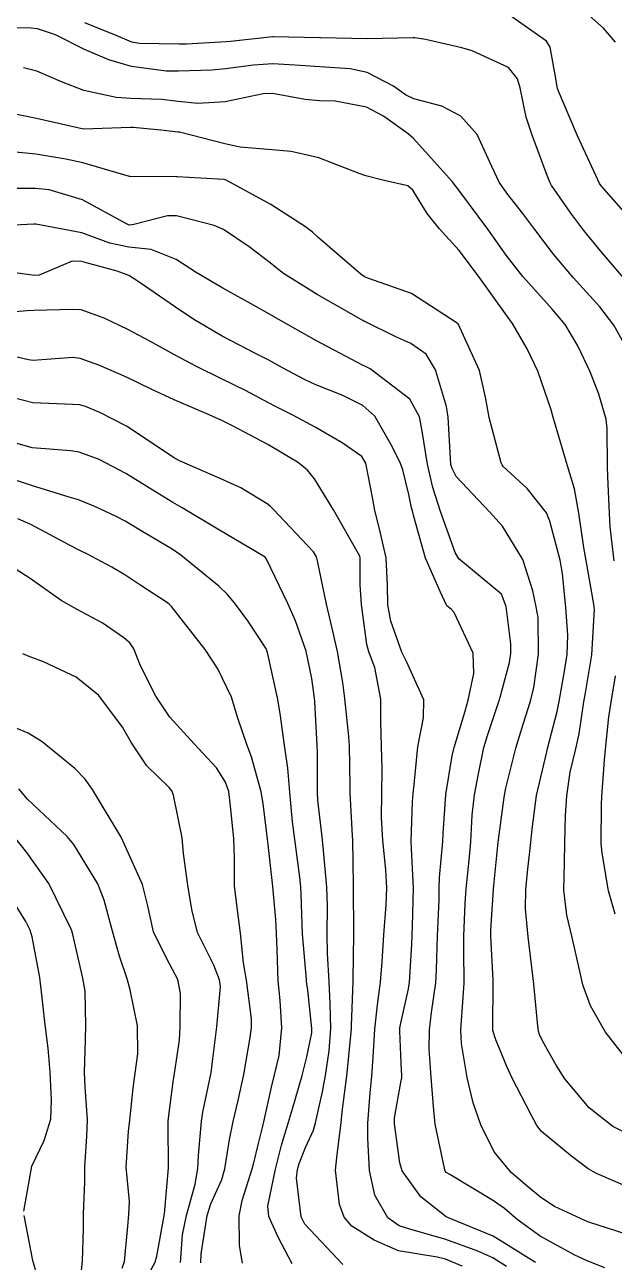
# Model space of a CAD drawing. Header units: metres. Extents: x 318500 to 325275, y 7408834 to 7428799.
# Drawn here: x 323484.6 to 323509.6, y 7421012.5 to 7421065 of the extents above; entities that cross this region are included whole.
import ezdxf

# ---------------------------------------------------------------- set-up
doc = ezdxf.new("R2010")
doc.units = ezdxf.units.M
doc.header["$MEASUREMENT"] = 0
for name, color, linetype in [('Curvas de Nivel 1m', 11, 'Continuous'), ('Curvas de Nivel 5m', 15, 'Continuous'), ('Vias Primárias', 230, 'Continuous')]:
    doc.layers.add(name, color=color, linetype=linetype)

msp = doc.modelspace()

# ---------------------------------------------------------------- linework, layer by layer
at = {"layer": 'Curvas de Nivel 1m', "flags": 128}
for points, elevation in [([(323509.677, 7421064.255), (323509.169, 7421064.851), (323507.576, 7421066.284)], 763), ([(323510.774, 7421056.243), (323509.079, 7421058.15), (323509.032, 7421058.213), (323509.001, 7421058.261), (323508.932, 7421058.413), (323508.064, 7421060.276), (323507.254, 7421062.173), (323507.218, 7421062.289), (323507.207, 7421062.356), (323507.144, 7421062.708), (323506.91, 7421064.048), (323506.752, 7421064.296), (323505.176, 7421065.398)], 762), ([(323510.033, 7421054.25), (323509.047, 7421055.407), (323508.334, 7421056.271), (323507.784, 7421056.996), (323507.077, 7421058.024), (323506.968, 7421058.181), (323506.902, 7421058.293), (323506.783, 7421058.596), (323506.15, 7421060.304), (323505.894, 7421061.08), (323505.633, 7421062.312), (323505.523, 7421062.701), (323505.143, 7421063.184), (323503.6, 7421063.889), (323503.155, 7421064.017), (323501.615, 7421064.363), (323501.161, 7421064.439), (323501.087, 7421064.445), (323499.16, 7421064.4), (323497.16, 7421064.446), (323497.134, 7421064.447), (323495.16, 7421064.481), (323495.131, 7421064.48), (323494.887, 7421064.454), (323493.348, 7421064.287), (323493.157, 7421064.269), (323491.479, 7421064.173), (323491.155, 7421064.165), (323489.48, 7421064.201), (323489.156, 7421064.262), (323488.495, 7421064.54), (323487.168, 7421065.071)], 761), ([(323509.628, 7421042.252), (323509.452, 7421043.694), (323509.418, 7421044.255), (323509.348, 7421045.823), (323509.34, 7421046.256), (323509.331, 7421047.869), (323509.276, 7421048.257), (323508.966, 7421049.322), (323508.602, 7421050.266), (323508.087, 7421051.37), (323507.538, 7421052.282), (323507.009, 7421052.921), (323505.745, 7421054.309), (323505.043, 7421055.216), (323504.266, 7421056.328), (323503.076, 7421057.921), (323502.896, 7421058.16), (323502.746, 7421058.345), (323501.107, 7421060.172), (323500.881, 7421060.373), (323499.84, 7421061.112), (323499.121, 7421061.492), (323497.782, 7421061.755), (323497.123, 7421061.768), (323496.514, 7421061.819), (323495.126, 7421062.082), (323494.734, 7421062.064), (323493.122, 7421061.723), (323491.959, 7421061.654), (323491.122, 7421061.745), (323490.433, 7421061.82), (323489.123, 7421061.867), (323488.493, 7421061.908), (323487.126, 7421062.207), (323486.175, 7421062.57), (323485.137, 7421063.019), (323484.558, 7421063.17)], 759), ([(323510.583, 7421020.565), (323509.258, 7421022.253), (323508.617, 7421023.367), (323508.298, 7421024.265), (323508.187, 7421024.716), (323507.838, 7421026.272), (323507.62, 7421027.226), (323507.493, 7421028.278), (323507.517, 7421029.458), (323507.534, 7421030.278), (323507.56, 7421031.445), (323507.612, 7421032.277), (323507.757, 7421033.282), (323507.994, 7421034.271), (323508.131, 7421034.908), (323508.341, 7421036.267), (323508.411, 7421036.651), (323508.679, 7421038.262), (323508.782, 7421040.204), (323508.778, 7421040.261), (323508.771, 7421040.331), (323508.429, 7421042.267), (323508.333, 7421042.813), (323508.124, 7421044.272), (323507.937, 7421045.302), (323507.636, 7421046.279), (323507.092, 7421048.144), (323507.055, 7421048.288), (323506.956, 7421048.664), (323506.381, 7421050.299), (323505.93, 7421051.247), (323505.304, 7421052.315), (323505.006, 7421052.737), (323503.863, 7421054.332), (323503.046, 7421055.418), (323502.199, 7421056.353), (323501.692, 7421056.986), (323501.076, 7421057.972), (323500.868, 7421058.165), (323499.865, 7421058.388), (323499.083, 7421058.579), (323498.809, 7421058.678), (323497.094, 7421059.348), (323495.921, 7421059.615), (323495.099, 7421059.686), (323493.763, 7421059.807), (323493.102, 7421059.943), (323491.177, 7421060.431), (323491.109, 7421060.445), (323490.53, 7421060.509), (323489.217, 7421060.634), (323489.111, 7421060.639), (323487.11, 7421060.56), (323485.114, 7421061.014), (323483.804, 7421061.287)], 758), ([(323510.543, 7421017.77), (323509.561, 7421018.25), (323508.562, 7421019.044), (323507.533, 7421020.276), (323507.158, 7421020.854), (323506.596, 7421021.859), (323506.46, 7421022.153), (323506.418, 7421022.293), (323506.39, 7421022.507), (323506.208, 7421024.296), (323506.16, 7421024.774), (323505.979, 7421026.3), (323505.857, 7421027.487), (323505.868, 7421028.302), (323505.945, 7421029.047), (323506.089, 7421030.299), (323506.146, 7421030.872), (323506.322, 7421032.296), (323506.759, 7421034.151), (323506.797, 7421034.289), (323507.203, 7421035.864), (323507.285, 7421036.283), (323507.522, 7421037.567), (323507.629, 7421038.278), (323507.655, 7421039.104), (323507.571, 7421040.279), (323507.426, 7421041.717), (323507.326, 7421042.283), (323506.895, 7421043.941), (323506.75, 7421044.292), (323505.932, 7421045.327), (323504.919, 7421046.256), (323504.865, 7421046.321), (323504.835, 7421046.407), (323504.319, 7421048.326), (323504.172, 7421049.118), (323503.908, 7421050.331), (323503, 7421052.306), (323502.984, 7421052.324), (323502.968, 7421052.34), (323501.018, 7421053.594), (323499.176, 7421054.249), (323499.029, 7421054.307), (323498.892, 7421054.401), (323497.046, 7421055.989), (323496.82, 7421056.195), (323496.521, 7421056.428), (323495.064, 7421057.368), (323493.159, 7421058.398), (323493.079, 7421058.423), (323492.08, 7421058.49), (323491.081, 7421058.538), (323491.039, 7421058.542), (323489.08, 7421058.551), (323489.056, 7421058.554), (323487.089, 7421059.134), (323486.359, 7421059.299), (323485.094, 7421059.499), (323484.086, 7421059.604)], 757), ([(323510.513, 7421015.56), (323508.866, 7421016.257), (323508.523, 7421016.464), (323507.761, 7421017.042), (323506.546, 7421018.036), (323506.347, 7421018.293), (323506.101, 7421018.753), (323505.295, 7421020.309), (323505.066, 7421020.794), (323504.596, 7421021.928), (323504.482, 7421022.321), (323504.469, 7421022.454), (323504.491, 7421024.321), (323504.488, 7421024.466), (323504.397, 7421026.323), (323504.396, 7421026.589), (323504.507, 7421028.322), (323504.52, 7421028.484), (323504.699, 7421030.32), (323504.712, 7421030.421), (323504.94, 7421032.114), (323504.971, 7421032.317), (323505.03, 7421032.603), (323505.45, 7421034.31), (323505.758, 7421035.322), (323506.07, 7421036.301), (323506.218, 7421036.879), (323506.419, 7421038.296), (323506.394, 7421039.855), (323506.32, 7421040.298), (323506.169, 7421040.981), (323505.75, 7421042.307), (323504.891, 7421043.719), (323504.339, 7421044.326), (323502.915, 7421045.832), (323502.743, 7421046.168), (323502.699, 7421046.343), (323502.674, 7421046.593), (323502.586, 7421048.345), (323502.504, 7421048.799), (323502.044, 7421050.354), (323501.651, 7421051.025), (323500.991, 7421051.47), (323500.365, 7421051.751), (323499.039, 7421052.399), (323499, 7421052.419), (323498.958, 7421052.444), (323497.017, 7421053.553), (323495.6, 7421054.441), (323495.276, 7421054.69), (323495.034, 7421054.896), (323494.145, 7421055.567), (323493.048, 7421056.314), (323492.649, 7421056.484), (323491.056, 7421056.89), (323490.669, 7421056.893), (323489.246, 7421056.527), (323489.05, 7421056.496), (323489.019, 7421056.5), (323488.965, 7421056.531), (323487.065, 7421057.568), (323485.648, 7421057.998), (323485.072, 7421058.05), (323483.619, 7421058.054)], 756), ([(323509.227, 7421012.252), (323508.474, 7421012.557), (323507.95, 7421012.796), (323506.49, 7421013.601), (323505.504, 7421014.305), (323504.965, 7421014.774), (323504.508, 7421015.104), (323502.645, 7421016.212), (323502.519, 7421016.286), (323502.487, 7421016.308), (323502.468, 7421016.341), (323502.441, 7421016.421), (323502.026, 7421018.348), (323501.968, 7421018.939), (323501.86, 7421020.351), (323501.771, 7421021.532), (323501.789, 7421022.352), (323501.878, 7421023.084), (323502.055, 7421024.349), (323502.091, 7421024.896), (323502.129, 7421026.348), (323502.194, 7421027.866), (323502.202, 7421028.347), (323502.211, 7421028.823), (323502.347, 7421030.345), (323502.369, 7421030.691), (323502.476, 7421032.344), (323502.756, 7421033.986), (323502.821, 7421034.278), (323502.836, 7421034.339), (323503.292, 7421035.826), (323503.425, 7421036.334), (323503.668, 7421037.471), (323503.638, 7421038.332), (323502.837, 7421040.064), (323502.703, 7421040.206), (323502.525, 7421040.345), (323502.241, 7421040.957), (323501.623, 7421042.359), (323501.127, 7421044.137), (323501.066, 7421044.368), (323501.031, 7421044.498), (323500.907, 7421045.06), (323500.651, 7421046.108), (323500.555, 7421046.375), (323500.205, 7421047.107), (323499.474, 7421048.392), (323498.957, 7421048.845), (323498.108, 7421049.26), (323496.963, 7421049.719), (323496.481, 7421049.943), (323495.557, 7421050.441), (323494.975, 7421050.76), (323494.379, 7421051.059), (323492.99, 7421051.782), (323491.797, 7421052.492), (323491.008, 7421053.019), (323489.472, 7421054.075), (323489.027, 7421054.353), (323488.532, 7421054.537), (323487.339, 7421054.861), (323487.034, 7421054.949), (323486.633, 7421054.965), (323485.695, 7421054.573), (323485.234, 7421054.371), (323485.027, 7421054.356), (323483.176, 7421054.608)], 754), ([(323506.278, 7421012.488), (323504.489, 7421013.603), (323502.694, 7421014.338), (323502.501, 7421014.421), (323501.417, 7421015.264), (323500.631, 7421016.368), (323500.525, 7421016.713), (323500.3, 7421018.374), (323500.307, 7421018.621), (323500.576, 7421020.122), (323500.618, 7421020.331), (323500.615, 7421020.369), (323500.616, 7421020.406), (323500.586, 7421020.943), (323500.526, 7421022.297), (323500.527, 7421022.371), (323500.536, 7421022.436), (323500.606, 7421022.769), (323500.896, 7421024.095), (323500.937, 7421024.365), (323501.035, 7421025.983), (323501.047, 7421026.364), (323501.073, 7421026.773), (323501.115, 7421028.363), (323501.026, 7421030.044), (323501.017, 7421030.365), (323501.074, 7421032.025), (323501.102, 7421032.365), (323501.143, 7421032.763), (323501.291, 7421034.362), (323501.54, 7421035.597), (323501.553, 7421036.359), (323500.814, 7421037.976), (323500.617, 7421038.373), (323500.144, 7421039.692), (323500.024, 7421040.382), (323500.012, 7421041.223), (323499.945, 7421042.384), (323499.672, 7421043.605), (323499.472, 7421044.391), (323499.383, 7421044.871), (323499.083, 7421046.398), (323498.924, 7421046.681), (323498.08, 7421047.262), (323496.943, 7421047.929), (323495.997, 7421048.434), (323495.289, 7421048.781), (323494.955, 7421048.955), (323493.978, 7421049.482), (323492.965, 7421049.977), (323491.909, 7421050.491), (323490.977, 7421050.988), (323489.926, 7421051.576), (323488.993, 7421052.068), (323487.993, 7421052.545), (323487.005, 7421052.901), (323486.652, 7421052.917), (323485.004, 7421052.867), (323484.726, 7421052.863), (323483.002, 7421052.723)], 753), ([(323505.055, 7421012.311), (323504.475, 7421012.683), (323503.838, 7421012.968), (323502.487, 7421013.458), (323500.954, 7421013.902), (323500.495, 7421014.044), (323500.017, 7421014.377), (323499.466, 7421015.342), (323499.25, 7421016.389), (323499.17, 7421017.761), (323499.168, 7421018.391), (323499.277, 7421019.682), (323499.346, 7421020.389), (323499.394, 7421021.193), (323499.474, 7421022.387), (323499.582, 7421023.419), (323499.705, 7421024.384), (323499.779, 7421025.246), (323499.856, 7421026.382), (323499.955, 7421027.663), (323499.978, 7421028.381), (323499.935, 7421029.137), (323499.806, 7421030.384), (323499.751, 7421031.358), (323499.76, 7421032.385), (323499.781, 7421033.415), (323499.751, 7421034.385), (323499.727, 7421035.434), (323499.726, 7421036.386), (323499.471, 7421037.729), (323499.217, 7421038.394), (323499.125, 7421038.698), (323498.9, 7421040.399), (323498.852, 7421041.233), (323498.841, 7421042.4), (323498.826, 7421042.445), (323497.721, 7421044.412), (323496.913, 7421045.729), (323496.603, 7421046.111), (323496.188, 7421046.431), (323494.931, 7421047.183), (323493.43, 7421047.985), (323492.946, 7421048.221), (323492.346, 7421048.486), (323490.956, 7421049.085), (323489.978, 7421049.532), (323488.965, 7421050.024), (323488.616, 7421050.185), (323487.758, 7421050.548), (323486.974, 7421050.842), (323486.658, 7421050.88), (323484.973, 7421050.755), (323484.783, 7421050.773), (323482.979, 7421051.195)], 752), ([(323503.17, 7421012.333), (323502.474, 7421012.624), (323502.111, 7421012.71), (323500.479, 7421012.985), (323499.439, 7421013.432), (323498.494, 7421014.03), (323498.162, 7421014.403), (323497.964, 7421014.946), (323497.802, 7421016.407), (323497.868, 7421017.068), (323498.038, 7421018.405), (323498.089, 7421018.873), (323498.281, 7421020.403), (323498.311, 7421020.674), (323498.48, 7421022.401), (323498.485, 7421022.518), (323498.544, 7421024.401), (323498.546, 7421024.486), (323498.58, 7421026.401), (323498.581, 7421026.481), (323498.571, 7421028.401), (323498.571, 7421028.512), (323498.534, 7421030.402), (323498.523, 7421030.592), (323498.427, 7421032.403), (323498.419, 7421032.727), (323498.396, 7421034.404), (323498.37, 7421034.8), (323498.197, 7421036.406), (323498.113, 7421037.094), (323497.883, 7421038.409), (323497.603, 7421039.642), (323497.425, 7421040.414), (323497.039, 7421042.247), (323496.991, 7421042.419), (323496.873, 7421042.63), (323495.154, 7421044.446), (323495.026, 7421044.573), (323494.902, 7421044.677), (323493.789, 7421045.347), (323492.913, 7421045.741), (323491.189, 7421046.497), (323490.922, 7421046.643), (323490.53, 7421046.902), (323488.941, 7421047.96), (323487.798, 7421048.547), (323487.193, 7421048.797), (323486.953, 7421048.866), (323486.637, 7421048.879), (323484.954, 7421048.959), (323483.651, 7421049.293)], 751), ([(323495.959, 7421012.428), (323495.364, 7421013.559), (323494.972, 7421014.443), (323494.932, 7421014.871), (323495.25, 7421016.439), (323495.514, 7421017.457), (323495.809, 7421018.431), (323495.98, 7421019.008), (323496.389, 7421020.423), (323496.588, 7421021.21), (323496.792, 7421022.224), (323496.8, 7421022.418), (323496.624, 7421024.044), (323496.573, 7421024.421), (323496.566, 7421024.486), (323496.402, 7421026.424), (323496.349, 7421028.097), (323496.334, 7421028.425), (323496.282, 7421028.83), (323496.07, 7421030.43), (323495.977, 7421031.176), (323495.865, 7421032.433), (323495.778, 7421033.462), (323495.639, 7421034.437), (323495.449, 7421035.771), (323495.346, 7421036.442), (323494.909, 7421038.359), (323494.885, 7421038.449), (323494.869, 7421038.498), (323494.821, 7421038.59), (323494.076, 7421039.705), (323493.51, 7421040.47), (323493.205, 7421040.835), (323492.85, 7421041.171), (323491.235, 7421042.496), (323490.874, 7421042.74), (323489.766, 7421043.399), (323488.884, 7421043.934), (323488.489, 7421044.139), (323487.626, 7421044.549), (323486.894, 7421044.838), (323486.502, 7421044.958), (323484.903, 7421045.447), (323483.641, 7421045.867)], 749), ([(323493.856, 7421012.456), (323493.73, 7421013.209), (323493.712, 7421014.458), (323493.845, 7421015.118), (323494.262, 7421016.453), (323494.316, 7421016.66), (323494.536, 7421017.526), (323494.72, 7421018.275), (323494.76, 7421018.447), (323495.089, 7421019.926), (323495.217, 7421020.44), (323495.411, 7421021.261), (323495.531, 7421022.436), (323495.454, 7421023.601), (323495.372, 7421024.439), (323495.327, 7421025.763), (323495.3, 7421026.44), (323495.263, 7421027.038), (323495.136, 7421028.443), (323494.938, 7421030.215), (323494.909, 7421030.447), (323494.733, 7421031.963), (323494.65, 7421032.451), (323494.235, 7421033.938), (323494.041, 7421034.461), (323493.663, 7421035.58), (323493.383, 7421036.471), (323492.808, 7421037.672), (323492.268, 7421038.486), (323490.838, 7421040.32), (323490.75, 7421040.412), (323490.634, 7421040.503), (323489.543, 7421041.212), (323488.857, 7421041.663), (323488.308, 7421041.984), (323487.247, 7421042.554), (323486.989, 7421042.677), (323486.872, 7421042.735), (323486.523, 7421042.914), (323484.882, 7421043.799), (323484.329, 7421044.033)], 748), ([(323492.088, 7421012.476), (323492.1, 7421012.851), (323492.354, 7421014.472), (323492.505, 7421014.968), (323492.979, 7421016.001), (323493.11, 7421016.464), (323493.306, 7421017.701), (323493.463, 7421018.466), (323493.671, 7421019.355), (323493.907, 7421020.46), (323494.175, 7421022.036), (323494.231, 7421022.456), (323494.237, 7421022.824), (323494.025, 7421024.459), (323493.903, 7421025.2), (323493.776, 7421026.463), (323493.641, 7421027.437), (323493.511, 7421028.468), (323493.514, 7421029.652), (323493.482, 7421030.468), (323493.352, 7421031.849), (323493.269, 7421032.472), (323493.139, 7421032.869), (323492.75, 7421033.476), (323491.808, 7421034.49), (323490.777, 7421035.625), (323490.177, 7421036.509), (323489.533, 7421037.795), (323489.245, 7421038.524), (323489.07, 7421038.774), (323488.825, 7421038.991), (323487.906, 7421039.619), (323486.836, 7421040.184), (323486.166, 7421040.567), (323484.854, 7421041.501), (323483.12, 7421042.606)], 747), ([(323491.224, 7421012.489), (323491.316, 7421013.659), (323491.48, 7421014.485), (323491.845, 7421015.812), (323491.959, 7421016.478), (323491.986, 7421017.02), (323492.114, 7421018.484), (323492.174, 7421018.866), (323492.519, 7421020.481), (323492.527, 7421020.534), (323492.585, 7421021.006), (323492.76, 7421022.478), (323492.919, 7421024.183), (323492.885, 7421024.476), (323492.639, 7421025.095), (323491.951, 7421026.487), (323491.704, 7421027.456), (323491.539, 7421028.491), (323491.357, 7421029.836), (323491.29, 7421030.494), (323490.93, 7421032.305), (323490.857, 7421032.499), (323490.741, 7421032.637), (323489.797, 7421033.561), (323489.144, 7421034.524), (323488.77, 7421035.2), (323487.766, 7421036.545), (323486.801, 7421037.323), (323485.415, 7421037.963), (323484.806, 7421038.192), (323484.536, 7421038.313)], 746), ([(323509.658, 7421027.262), (323509.386, 7421028.253), (323509.107, 7421029.853), (323509.075, 7421030.256), (323509.078, 7421031.913), (323509.092, 7421032.256), (323509.213, 7421033.797), (323509.254, 7421034.255), (323509.403, 7421035.632), (323509.492, 7421036.253), (323509.679, 7421037.379)], 759), ([(323488.75, 7421012.241), (323488.855, 7421012.524), (323488.984, 7421014.031), (323489.04, 7421014.522), (323489.062, 7421015.078), (323488.924, 7421016.524), (323489.024, 7421018.042), (323489.073, 7421018.522), (323489.212, 7421019.878), (323489.306, 7421020.519), (323489.415, 7421021.344), (323489.403, 7421022.518), (323489.093, 7421024.053), (323488.958, 7421024.525), (323488.644, 7421025.487), (323488.338, 7421026.535), (323487.99, 7421027.857), (323487.715, 7421028.544), (323486.705, 7421030.218), (323486.421, 7421030.563), (323484.733, 7421032.144), (323484.366, 7421032.586)], 744), ([(323487.009, 7421011.998), (323487.066, 7421012.544), (323487.107, 7421013.928), (323487.114, 7421014.544), (323487.171, 7421015.886), (323487.172, 7421016.543), (323487.253, 7421017.829), (323487.277, 7421018.543), (323487.179, 7421019.936), (323487.158, 7421020.544), (323487.191, 7421021.947), (323487.208, 7421022.544), (323487.175, 7421023.998), (323487.078, 7421024.553), (323486.658, 7421026.394), (323486.618, 7421026.56), (323486.592, 7421026.629), (323485.635, 7421028.57), (323484.7, 7421029.885), (323484.134, 7421030.589)], 743), ([(323484.586, 7421014.664), (323484.921, 7421016.574), (323485.441, 7421017.662), (323485.72, 7421018.562), (323485.755, 7421019.369), (323485.694, 7421020.563), (323485.609, 7421021.584), (323485.488, 7421022.567), (323485.346, 7421023.842), (323485.263, 7421024.574), (323484.929, 7421026.304), (323484.849, 7421026.578), (323484.664, 7421026.952), (323484.036, 7421027.952)], 742), ([(323485.158, 7421011.871), (323484.966, 7421012.573), (323484.594, 7421014.483)], 742)]:
    msp.add_lwpolyline(points, dxfattribs=dict(at, elevation=elevation))
at = {"layer": 'Curvas de Nivel 5m', "flags": 128}
for points, elevation in [([(323510.386, 7421050.846), (323509.602, 7421052.254), (323509.012, 7421053.034), (323507.885, 7421054.277), (323507.045, 7421055.266), (323506.257, 7421056.302), (323505.751, 7421056.994), (323505.075, 7421057.844), (323504.744, 7421058.323), (323504.439, 7421058.977), (323503.81, 7421060.333), (323503.118, 7421061.114), (323502.311, 7421061.542), (323501.125, 7421061.858), (323500.776, 7421062.024), (323500.263, 7421062.383), (323499.139, 7421062.971), (323498.417, 7421063.131), (323497.142, 7421063.209), (323496.308, 7421063.267), (323495.143, 7421063.332), (323494.318, 7421063.287), (323493.14, 7421063.121), (323492.555, 7421063.069), (323491.138, 7421063.019), (323490.622, 7421063.024), (323489.14, 7421063.218), (323488.187, 7421063.502), (323487.151, 7421063.949), (323485.924, 7421064.572), (323485.164, 7421064.826), (323484.896, 7421064.852), (323483.164, 7421064.868)], 760), ([(323510.49, 7421013.572), (323508.583, 7421014.175), (323508.499, 7421014.207), (323508.371, 7421014.262), (323507.085, 7421014.86), (323506.51, 7421015.244), (323505.937, 7421015.721), (323505.248, 7421016.309), (323504.533, 7421017.175), (323503.965, 7421018.326), (323503.637, 7421019.256), (323503.381, 7421020.332), (323503.152, 7421021.777), (323503.12, 7421022.335), (323503.215, 7421023.74), (323503.252, 7421024.334), (323503.25, 7421025.735), (323503.249, 7421026.334), (323503.297, 7421027.71), (323503.348, 7421028.333), (323503.476, 7421029.554), (323503.536, 7421030.332), (323503.596, 7421031.462), (323503.696, 7421032.33), (323503.864, 7421033.213), (323504.099, 7421034.327), (323504.244, 7421034.849), (323504.75, 7421036.32), (323504.758, 7421036.353), (323504.792, 7421036.472), (323505.185, 7421037.944), (323505.243, 7421038.314), (323505.236, 7421038.726), (323505.047, 7421040.317), (323504.848, 7421040.842), (323503.034, 7421042.338), (323502.874, 7421042.602), (323502.248, 7421044.35), (323501.924, 7421045.369), (323501.699, 7421046.358), (323501.467, 7421047.838), (323501.359, 7421048.364), (323500.961, 7421049.113), (323499.27, 7421050.396), (323499.072, 7421050.49), (323498.981, 7421050.534), (323498.711, 7421050.675), (323496.988, 7421051.589), (323495.472, 7421052.443), (323495.004, 7421052.712), (323494.443, 7421053.024), (323493.02, 7421053.814), (323491.891, 7421054.491), (323491.035, 7421055.035), (323489.987, 7421055.463), (323489.04, 7421055.56), (323488.228, 7421055.728), (323487.046, 7421056.163), (323485.092, 7421056.537), (323485.05, 7421056.54), (323485.003, 7421056.534), (323483.048, 7421056.431)], 755), ([(323498.109, 7421012.404), (323496.495, 7421014.105), (323496.347, 7421014.422), (323496.148, 7421016.057), (323496.19, 7421016.425), (323496.264, 7421016.684), (323496.534, 7421017.357), (323496.863, 7421018.099), (323496.955, 7421018.416), (323497.252, 7421019.731), (323497.378, 7421020.412), (323497.538, 7421021.463), (323497.6, 7421022.41), (323497.57, 7421023.456), (323497.527, 7421024.411), (323497.468, 7421025.592), (323497.448, 7421026.412), (323497.466, 7421027.618), (323497.435, 7421028.412), (323497.305, 7421029.81), (323497.245, 7421030.415), (323497.049, 7421032.104), (323497.03, 7421032.417), (323497.033, 7421034.142), (323497.029, 7421034.417), (323496.92, 7421036.287), (323496.906, 7421036.419), (323496.803, 7421037.257), (323496.557, 7421038.424), (323496.108, 7421039.706), (323495.78, 7421040.436), (323494.868, 7421042.322), (323494.819, 7421042.401), (323494.75, 7421042.452), (323492.886, 7421043.555), (323491.29, 7421044.496), (323490.902, 7421044.728), (323489.797, 7421045.41), (323488.911, 7421045.963), (323487.773, 7421046.547), (323486.924, 7421046.859), (323486.573, 7421046.915), (323484.927, 7421047.051), (323484.296, 7421047.223)], 750), ([(323489.558, 7421011.409), (323490.147, 7421012.505), (323490.224, 7421012.753), (323490.496, 7421014.237), (323490.533, 7421014.466), (323490.536, 7421014.499), (323490.55, 7421014.549), (323490.713, 7421016.497), (323490.699, 7421018.347), (323490.706, 7421018.498), (323490.918, 7421020.153), (323490.97, 7421020.496), (323491.176, 7421021.913), (323491.217, 7421022.494), (323491.221, 7421023.894), (323491.113, 7421024.495), (323490.643, 7421025.361), (323490.078, 7421026.509), (323489.829, 7421027.67), (323489.614, 7421028.516), (323488.71, 7421030.53), (323487.493, 7421032.549), (323487.184, 7421032.993), (323486.749, 7421033.445), (323485.357, 7421034.574), (323484.765, 7421034.938), (323484.156, 7421035.202)], 745)]:
    msp.add_lwpolyline(points, dxfattribs=dict(at, elevation=elevation))
at = {"layer": 'Vias Primárias'}
for points in [[(323715.644, 7420145.548, 0), (323709.04, 7420132.939)], [(323831.088, 7420001.787, 0), (323833.844, 7420008.443, 0.220888)], [(323205.069, 7420933.766, 0), (323207.298, 7420931.929, 0.020742), (323210.311, 7420929.649), (323213.335, 7420928.865), (323214.564, 7420929.479), (323216.061, 7420926.782), (323213.869, 7420925.313), (323213.871, 7420924.556), (323218.068, 7420917.639), (323222.108, 7420910.972), (323227.38, 7420903.131), (323230.217, 7420898.982, 0.38291), (323236.446, 7420897.46), (323249.502, 7420903.926), (323257.59, 7420907.836)]]:
    msp.add_lwpolyline(points, format="xyb", dxfattribs=at)

doc.saveas('drawing.dxf')
